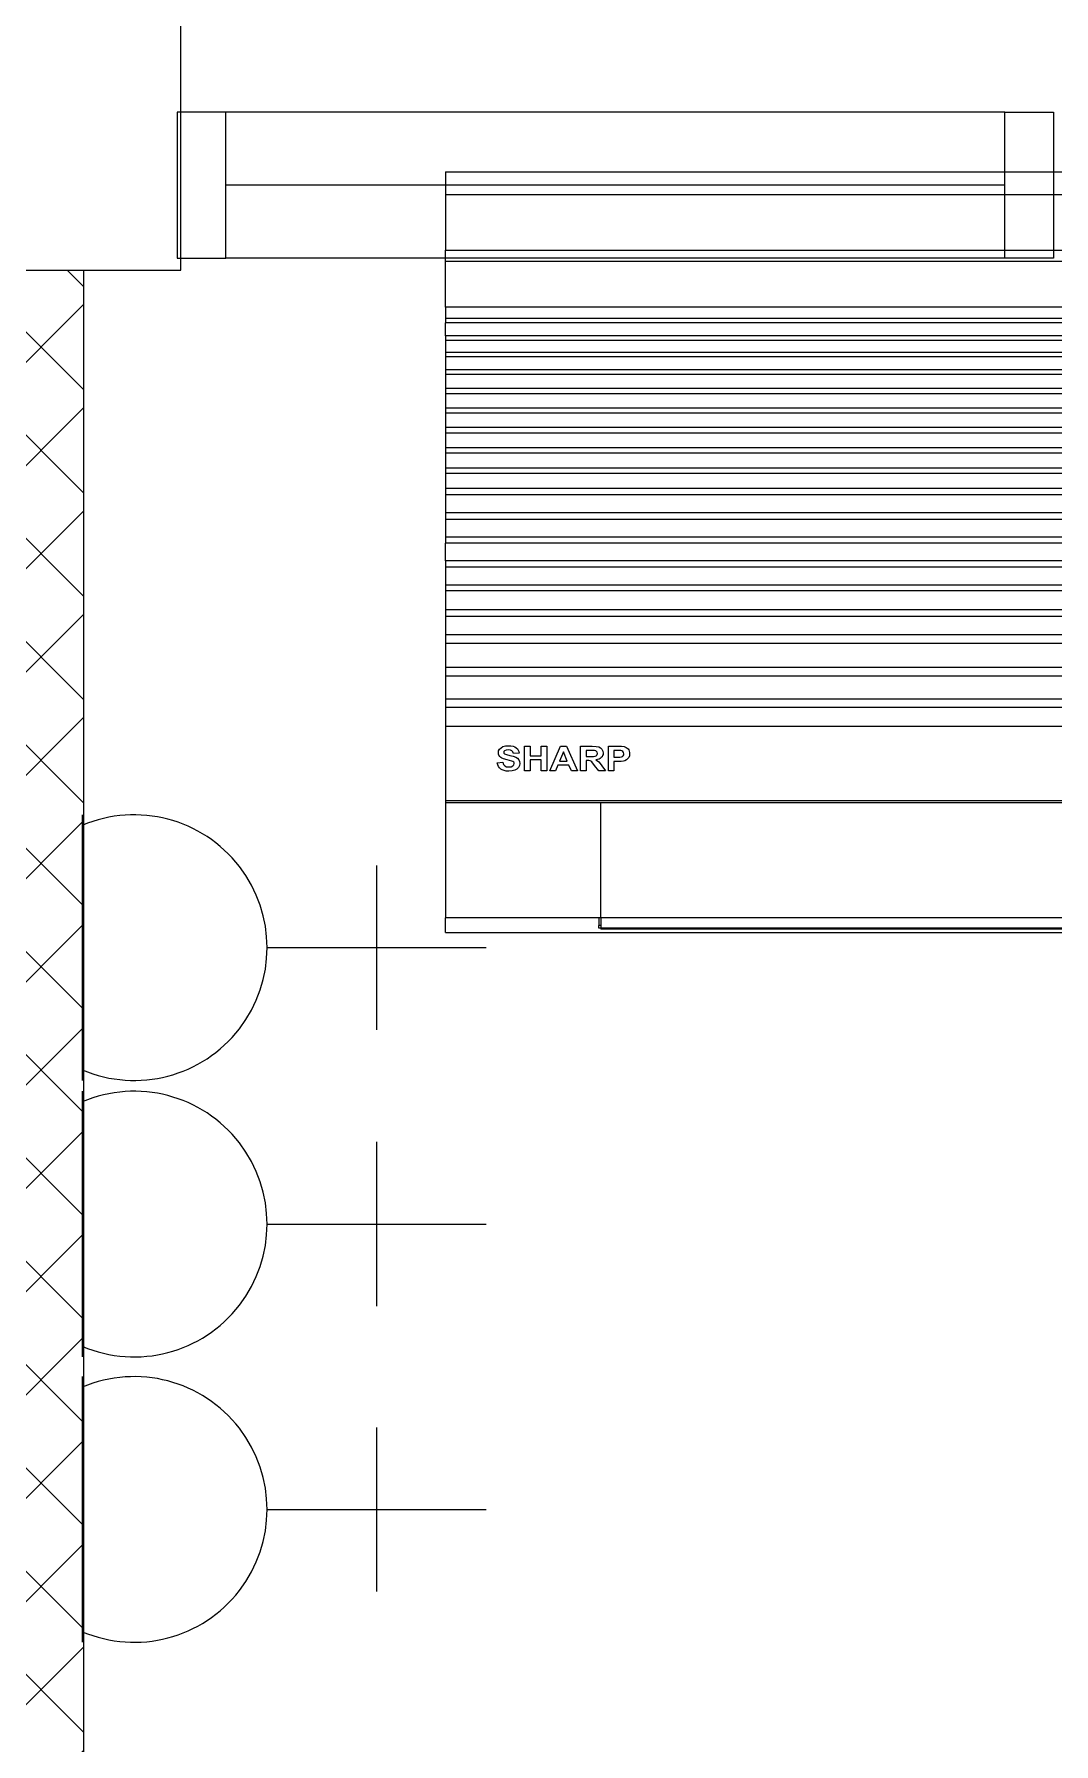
# Model space of a CAD drawing. Header units: inches. Extents: x -106706990 to 300603, y -86718466 to 1728185.
# Drawn here: x 147657 to 148704, y 48896 to 50652 of the extents above; entities that cross this region are included whole.
import ezdxf

# ---------------------------------------------------------------- set-up
doc = ezdxf.new("R2010")
doc.units = ezdxf.units.IN
doc.header["$MEASUREMENT"] = 0
doc.linetypes.add('DASHED2', pattern=[0.375, 0.25, -0.125])
for name, color, linetype in [('A-COLUMN', 3, 'Continuous'), ('A-HATCH', 8, 'Continuous'), ('A-PARTITION', 4, 'Continuous'), ('A-WIN', 9, 'Continuous'), ('Edges', 7, 'Continuous'), ('ELECT', 6, 'Continuous'), ('elk_LAMPU', 6, 'Continuous')]:
    doc.layers.add(name, color=color, linetype=linetype)
doc.layers.get('elk_LAMPU').off()

# ---------------------------------------------------------------- blocks, each defined once
blk = doc.blocks.new('A$C04C40081')
at = {"layer": 'A-WIN', "color": 8}
for p, q in [((850, 150), (50, 150)), ((850, 75), (50, 75)), ((850, 0), (50, 0))]:
    blk.add_line(p, q, dxfattribs=at)
at = {"layer": 'A-WIN', "color": 8, "linetype": 'Continuous'}
for points in [[(50, 150), (0, 150), (0, 0), (50, 0)], [(850, 150), (900, 150), (900, 0), (850, 0)]]:
    blk.add_lwpolyline(points, close=True, dxfattribs=at)
blk = doc.blocks.new('air con')
at = {"layer": 'Edges'}
for p, q in [((71.402, 41.898), (152.402, 41.898)), ((71.402, 41.898), (71.402, 41.095)), ((71.402, 41.095), (152.402, 41.095)), ((71.402, 41.095), (71.402, 39.122)), ((71.402, 39.122), (152.402, 39.122)), ((71.402, 38.724), (71.402, 39.122)), ((152.402, 38.724), (71.402, 38.724)), ((71.402, 37.092), (71.402, 38.724)), ((71.402, 37.092), (71.402, 36.701)), ((152.402, 37.092), (71.402, 37.092)), ((152.402, 36.701), (71.402, 36.701)), ((71.402, 36.701), (71.402, 36.542)), ((152.402, 36.542), (71.402, 36.542)), ((71.402, 36.078), (71.402, 36.542)), ((152.402, 36.078), (71.402, 36.078)), ((71.402, 36.078), (71.402, 35.914)), ((152.402, 35.914), (71.402, 35.914)), ((71.402, 35.914), (71.402, 35.493)), ((71.402, 35.493), (71.402, 35.34)), ((152.402, 35.493), (71.402, 35.493)), ((152.402, 35.34), (71.402, 35.34)), ((71.402, 35.34), (71.402, 34.877)), ((152.402, 34.877), (71.402, 34.877)), ((71.402, 34.877), (71.402, 34.709)), ((152.402, 34.709), (71.402, 34.709)), ((71.402, 34.709), (71.402, 34.207)), ((152.402, 34.207), (71.402, 34.207)), ((71.402, 34.207), (71.402, 34.022)), ((71.402, 34.022), (71.402, 33.51)), ((152.402, 34.022), (71.402, 34.022)), ((152.402, 33.51), (71.402, 33.51)), ((71.402, 33.51), (71.402, 33.335)), ((152.402, 33.335), (71.402, 33.335)), ((71.402, 33.335), (71.402, 32.826)), ((152.402, 32.826), (71.402, 32.826)), ((71.402, 32.826), (71.402, 32.625)), ((152.402, 32.625), (71.402, 32.625)), ((71.402, 32.625), (71.402, 32.098)), ((152.402, 32.098), (71.402, 32.098)), ((71.402, 32.098), (71.402, 31.911)), ((152.402, 31.911), (71.402, 31.911)), ((71.402, 31.911), (71.402, 31.378)), ((152.402, 31.378), (71.402, 31.378)), ((71.402, 31.378), (71.402, 31.189)), ((152.402, 31.189), (71.402, 31.189)), ((71.402, 31.189), (71.402, 30.654)), ((152.402, 30.654), (71.402, 30.654)), ((71.402, 30.654), (71.402, 30.439)), ((152.402, 30.439), (71.402, 30.439)), ((71.402, 30.439), (71.402, 29.791)), ((152.402, 29.791), (71.402, 29.791)), ((71.402, 29.791), (71.402, 29.562)), ((71.402, 29.562), (71.402, 28.935)), ((152.402, 29.562), (71.402, 29.562)), ((152.402, 28.935), (71.402, 28.935)), ((71.402, 28.935), (71.402, 28.714)), ((152.402, 28.714), (71.402, 28.714)), ((71.402, 28.092), (71.402, 28.714)), ((152.402, 28.092), (71.402, 28.092)), ((71.402, 28.092), (71.402, 27.871)), ((71.402, 27.871), (71.402, 27.226)), ((152.402, 27.871), (71.402, 27.871)), ((152.402, 27.226), (71.402, 27.226)), ((71.402, 27.226), (71.402, 27.024)), ((71.402, 27.024), (71.402, 26.349)), ((152.402, 27.024), (71.402, 27.024)), ((152.402, 26.349), (71.402, 26.349)), ((71.402, 26.349), (71.402, 26.117)), ((152.402, 26.117), (71.402, 26.117)), ((71.402, 26.117), (71.402, 25.469)), ((152.402, 25.469), (71.402, 25.469)), ((71.402, 25.469), (71.402, 25.162)), ((152.402, 25.162), (71.402, 25.162)), ((71.402, 25.162), (71.402, 24.304)), ((152.402, 24.304), (71.402, 24.304)), ((71.402, 24.304), (71.402, 24.002)), ((152.402, 24.002), (71.402, 24.002)), ((71.402, 24.002), (71.402, 23.184)), ((71.402, 23.184), (71.402, 22.883)), ((152.402, 23.184), (71.402, 23.184)), ((152.402, 22.883), (71.402, 22.883)), ((71.402, 22.883), (71.402, 22.213)), ((152.402, 22.213), (71.402, 22.213)), ((71.402, 22.213), (71.402, 19.568)), ((73.283, 21.282), (73.294, 21.346)), ((73.289, 21.232), (73.283, 21.282)), ((73.294, 21.346), (73.326, 21.406)), ((73.326, 21.406), (73.378, 21.457)), ((73.378, 21.457), (73.448, 21.494)), ((73.448, 21.494), (73.537, 21.517)), ((73.481, 21.324), (73.473, 21.293)), ((73.473, 21.293), (73.48, 21.265)), ((73.48, 21.265), (73.502, 21.241)), ((73.504, 21.347), (73.481, 21.324)), ((73.563, 21.371), (73.504, 21.347)), ((73.537, 21.517), (73.642, 21.525)), ((73.64, 21.379), (73.563, 21.371)), ((73.713, 21.372), (73.64, 21.379)), ((73.642, 21.525), (73.729, 21.52)), ((73.766, 21.35), (73.713, 21.372)), ((73.729, 21.52), (73.804, 21.507)), ((73.8, 21.311), (73.766, 21.35)), ((73.82, 21.253), (73.8, 21.311)), ((73.804, 21.507), (73.868, 21.484)), ((74.019, 21.261), (73.82, 21.253)), ((73.868, 21.484), (73.921, 21.453)), ((73.921, 21.453), (73.962, 21.414)), ((73.962, 21.414), (73.992, 21.369)), ((73.992, 21.369), (74.011, 21.318)), ((74.011, 21.318), (74.019, 21.261)), ((74.215, 20.639), (74.215, 21.51)), ((74.215, 21.51), (74.413, 21.51)), ((74.413, 21.51), (74.413, 21.167)), ((74.802, 21.167), (74.802, 21.51)), ((74.802, 21.51), (75.001, 21.51)), ((75.001, 21.51), (75.001, 20.639)), ((75.106, 20.639), (75.489, 21.51)), ((75.592, 21.306), (75.459, 20.983)), ((75.489, 21.51), (75.699, 21.51)), ((75.727, 20.983), (75.592, 21.306)), ((75.699, 21.51), (76.093, 20.639)), ((76.199, 20.639), (76.199, 21.51)), ((76.199, 21.51), (76.616, 21.51)), ((76.552, 21.362), (76.397, 21.362)), ((76.397, 21.362), (76.397, 21.141)), ((76.697, 21.359), (76.552, 21.362)), ((76.616, 21.51), (76.752, 21.504)), ((76.74, 21.347), (76.697, 21.359)), ((76.772, 21.325), (76.74, 21.347)), ((76.752, 21.504), (76.845, 21.486)), ((76.791, 21.294), (76.772, 21.325)), ((76.798, 21.254), (76.791, 21.294)), ((76.793, 21.218), (76.798, 21.254)), ((76.845, 21.486), (76.91, 21.454)), ((76.91, 21.454), (76.96, 21.403)), ((76.96, 21.403), (76.992, 21.338)), ((76.992, 21.338), (77.003, 21.266)), ((77.003, 21.266), (76.999, 21.219)), ((77.19, 20.639), (77.19, 21.51)), ((77.19, 21.51), (77.508, 21.51)), ((77.388, 21.362), (77.388, 21.115)), ((77.484, 21.362), (77.388, 21.362)), ((77.627, 21.356), (77.484, 21.362)), ((77.508, 21.51), (77.658, 21.506)), ((77.671, 21.343), (77.627, 21.356)), ((77.658, 21.506), (77.744, 21.497)), ((77.707, 21.318), (77.671, 21.343)), ((77.731, 21.283), (77.707, 21.318)), ((77.738, 21.239), (77.731, 21.283)), ((77.744, 21.497), (77.822, 21.465)), ((77.822, 21.465), (77.886, 21.411)), ((77.886, 21.411), (77.911, 21.376)), ((77.911, 21.376), (77.929, 21.336)), ((77.929, 21.336), (77.939, 21.291)), ((77.939, 21.291), (77.943, 21.242)), ((73.247, 20.922), (73.441, 20.939)), ((73.262, 20.853), (73.247, 20.922)), ((73.287, 20.793), (73.262, 20.853)), ((73.322, 20.742), (73.287, 20.793)), ((73.306, 21.186), (73.289, 21.232)), ((73.334, 21.144), (73.306, 21.186)), ((73.367, 20.7), (73.322, 20.742)), ((73.374, 21.106), (73.334, 21.144)), ((73.422, 20.666), (73.367, 20.7)), ((73.412, 21.082), (73.374, 21.106)), ((73.462, 21.059), (73.412, 21.082)), ((73.488, 20.642), (73.422, 20.666)), ((73.441, 20.939), (73.467, 20.864)), ((73.598, 21.02), (73.462, 21.059)), ((73.467, 20.864), (73.511, 20.812)), ((73.565, 20.628), (73.488, 20.642)), ((73.502, 21.241), (73.567, 21.212)), ((73.511, 20.812), (73.574, 20.782)), ((73.567, 21.212), (73.685, 21.182)), ((73.574, 20.782), (73.655, 20.772)), ((73.757, 20.982), (73.598, 21.02)), ((73.655, 20.772), (73.739, 20.781)), ((73.685, 21.182), (73.811, 21.152)), ((73.739, 20.781), (73.8, 20.808)), ((73.8, 20.965), (73.757, 20.982)), ((73.867, 20.655), (73.771, 20.631)), ((73.828, 20.944), (73.8, 20.965)), ((73.8, 20.808), (73.836, 20.847)), ((73.811, 21.152), (73.899, 21.12)), ((73.843, 20.92), (73.828, 20.944)), ((73.836, 20.847), (73.848, 20.892)), ((73.848, 20.892), (73.843, 20.92)), ((73.943, 20.695), (73.867, 20.655)), ((73.899, 21.12), (73.961, 21.081)), ((74, 20.752), (73.943, 20.695)), ((73.961, 21.081), (74.008, 21.031)), ((74.035, 20.82), (74, 20.752)), ((74.008, 21.031), (74.037, 20.968)), ((74.047, 20.892), (74.035, 20.82)), ((74.037, 20.968), (74.047, 20.892)), ((74.413, 20.639), (74.215, 20.639)), ((74.413, 21.167), (74.802, 21.167)), ((74.802, 21.02), (74.413, 21.02)), ((74.413, 21.02), (74.413, 20.639)), ((74.802, 20.639), (74.802, 21.02)), ((75.001, 20.639), (74.802, 20.639)), ((75.317, 20.639), (75.106, 20.639)), ((75.398, 20.837), (75.317, 20.639)), ((75.791, 20.837), (75.398, 20.837)), ((75.459, 20.983), (75.727, 20.983)), ((75.877, 20.639), (75.791, 20.837)), ((76.093, 20.639), (75.877, 20.639)), ((76.397, 20.639), (76.199, 20.639)), ((76.397, 21.141), (76.544, 21.141)), ((76.437, 21.002), (76.397, 21.002)), ((76.397, 21.002), (76.397, 20.639)), ((76.496, 21), (76.437, 21.002)), ((76.537, 20.993), (76.496, 21)), ((76.568, 20.979), (76.537, 20.993)), ((76.544, 21.141), (76.66, 21.144)), ((76.597, 20.956), (76.568, 20.979)), ((76.702, 20.828), (76.597, 20.956)), ((76.66, 21.144), (76.722, 21.152)), ((76.845, 20.639), (76.702, 20.828)), ((76.722, 21.152), (76.754, 21.167)), ((76.804, 21.034), (76.743, 21.023)), ((76.743, 21.023), (76.802, 20.988)), ((76.754, 21.167), (76.778, 21.189)), ((76.778, 21.189), (76.793, 21.218)), ((76.802, 20.988), (76.849, 20.95)), ((76.856, 21.052), (76.804, 21.034)), ((77.082, 20.639), (76.845, 20.639)), ((76.849, 20.95), (76.899, 20.895)), ((76.901, 21.075), (76.856, 21.052)), ((76.899, 20.895), (76.962, 20.809)), ((76.938, 21.104), (76.901, 21.075)), ((76.966, 21.138), (76.938, 21.104)), ((76.962, 20.809), (77.082, 20.639)), ((76.986, 21.176), (76.966, 21.138)), ((76.999, 21.219), (76.986, 21.176)), ((77.388, 20.639), (77.19, 20.639)), ((77.388, 21.115), (77.497, 21.115)), ((77.518, 20.967), (77.388, 20.967)), ((77.388, 20.967), (77.388, 20.639)), ((77.497, 21.115), (77.595, 21.119)), ((77.637, 20.97), (77.518, 20.967)), ((77.595, 21.119), (77.654, 21.129)), ((77.724, 20.98), (77.637, 20.97)), ((77.654, 21.129), (77.689, 21.146)), ((77.689, 21.146), (77.716, 21.172)), ((77.716, 21.172), (77.733, 21.203)), ((77.776, 20.995), (77.724, 20.98)), ((77.733, 21.203), (77.738, 21.239)), ((77.827, 21.021), (77.776, 20.995)), ((77.873, 21.058), (77.827, 21.021)), ((77.91, 21.107), (77.873, 21.058)), ((77.935, 21.168), (77.91, 21.107)), ((77.943, 21.242), (77.935, 21.168)), ((73.653, 20.623), (73.565, 20.628)), ((73.771, 20.631), (73.653, 20.623)), ((152.402, 19.568), (71.402, 19.568)), ((71.402, 19.568), (71.402, 19.493)), ((152.402, 19.493), (71.402, 19.493)), ((71.402, 19.493), (71.402, 15.42)), ((76.921, 15.42), (76.921, 19.493)), ((76.921, 18.47), (76.921, 18.812)), ((76.921, 18.133), (76.921, 18.47)), ((76.921, 17.803), (76.921, 18.133)), ((76.921, 17.48), (76.921, 17.803)), ((76.921, 17.163), (76.921, 17.48)), ((76.921, 16.853), (76.921, 17.163)), ((76.921, 16.551), (76.921, 16.853)), ((76.921, 16.256), (76.921, 16.551)), ((76.921, 15.969), (76.921, 16.256)), ((76.921, 15.69), (76.921, 15.969)), ((76.855, 15.42), (71.402, 15.42)), ((71.402, 14.898), (71.402, 15.42)), ((76.921, 15.42), (76.855, 15.42)), ((76.855, 15.42), (76.855, 15.142)), ((76.921, 15.42), (76.921, 15.69)), ((76.921, 15.42), (76.921, 15.142)), ((146.421, 15.42), (76.921, 15.42)), ((71.402, 14.898), (152.402, 14.898)), ((76.921, 15.142), (76.855, 15.142)), ((76.855, 15.051), (76.855, 15.142)), ((76.921, 15.051), (76.855, 15.051)), ((76.921, 15.142), (76.921, 15.051)), ((146.421, 15.051), (76.921, 15.051)), ((76.921, 15.051), (76.921, 15.012)), ((146.421, 15.012), (76.921, 15.012))]:
    blk.add_line(p, q, dxfattribs=at)
blk = doc.blocks.new('SOCKET(in)')
at = {"layer": 'ELECT', "color": 6}
for p, q in [((86605160, -1198079.2), (86605160, -1197854.2)), ((86605075.7, -1197966.7), (86605244.4, -1197966.7)), ((86605023.6, -1198269), (86605296.4, -1198269))]:
    blk.add_line(p, q, dxfattribs=at)
blk.add_arc((86605160, -1198215.6), 136.4, 336.9763, 203.0237, dxfattribs=at)

msp = doc.modelspace()

# ---------------------------------------------------------------- hatches: boundary and pattern name
at = {"layer": 'A-HATCH'}
h = msp.add_hatch(dxfattribs=at)
h.set_pattern_fill('ANSI37', color=8, scale=600)
h.set_pattern_definition([(45, (114889.65, -264791.58), (-53.033009, 53.033009), []), (135, (114889.65, -264791.58), (-53.033009, -53.033009), [])])
h.paths.add_polyline_path([(144682.8, 46009.7), (144682.8, 45909.7), (146307.8, 45909.7), (146307.8, 46009.7)])
h.paths.add_polyline_path([(150582.8, 45909.7), (150582.8, 46009.7), (149007.8, 46009.7), (149007.8, 45909.7)])
h.paths.add_polyline_path([(147657.8, 46234.7), (147707.8, 46234.7), (147707.8, 50409.7), (147657.8, 50409.7)])
h.paths.add_polyline_path([(147607.8, 46234.7), (147657.8, 46234.7), (147657.8, 50409.7), (147607.8, 50409.7)])

# ---------------------------------------------------------------- linework, layer by layer
at = {"layer": 'A-COLUMN', "color": 8}
msp.add_lwpolyline([(147807.8, 51009.7), (147507.8, 51009.7), (147507.8, 50409.7), (147807.8, 50409.7)], close=True, dxfattribs=at)
at = {"layer": 'A-PARTITION', "color": 8}
msp.add_line((147707.8, 50409.7), (147707.8, 46234.7), dxfattribs=at)

# ---------------------------------------------------------------- block references
at = {"xscale": 28.92590521224616, "yscale": 28.92590521224616, "zscale": 28.92590521224616}
msp.add_blockref('air con', (146013.9, 49298.5), dxfattribs=at)
at = {"layer": 'A-WIN', "color": 8}
msp.add_blockref('A$C04C40081', (147803.8, 50421.9), dxfattribs=at)
at = {"layer": 'elk_LAMPU', "color": 0, "linetype": 'DASHED2', "lineweight": 18, "rotation": 270}
for p in [(1345975.4, 86654873.8), (1345975.4, 86654589.9), (1345975.4, 86654296.8)]:
    msp.add_blockref('SOCKET(in)', p, dxfattribs=at)

doc.saveas('drawing.dxf')
